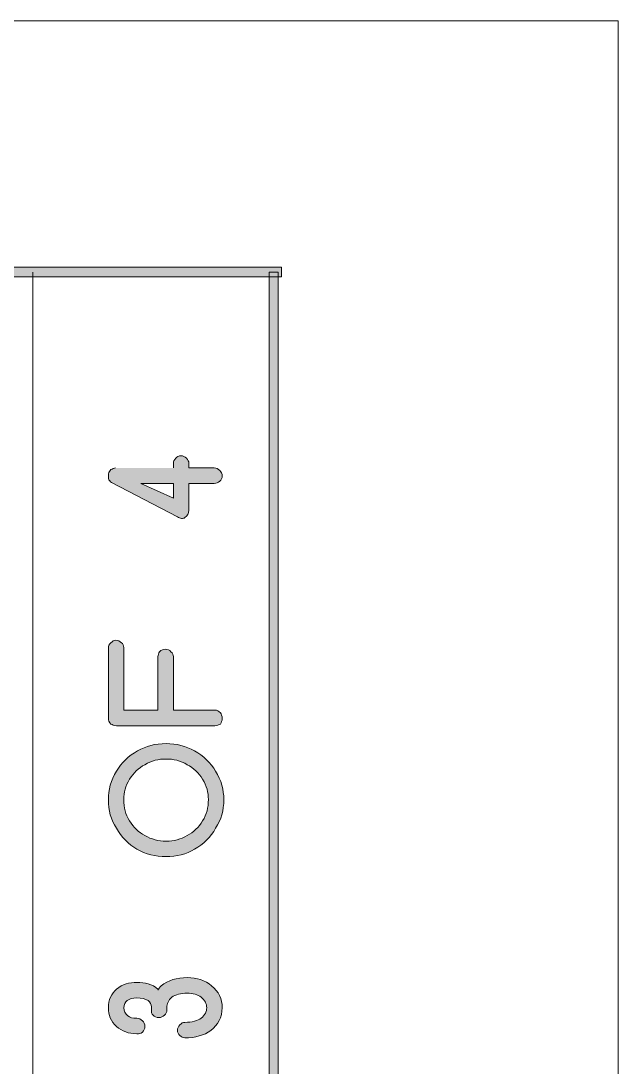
# Model space of a CAD drawing. Header units: inches. Extents: x -1525 to 612, y 0 to 1008.
# Drawn here: x -64.1 to -20, y 930.8 to 1008 of the extents above; entities that cross this region are included whole.
import ezdxf

# ---------------------------------------------------------------- set-up
doc = ezdxf.new("R2010")
doc.units = ezdxf.units.IN
doc.header["$MEASUREMENT"] = 0
doc.layers.add('Layer 1', color=7, linetype='Continuous', lineweight=0)

# ---------------------------------------------------------------- blocks, each defined once
blk = doc.blocks.new('Block_2')
at = {"layer": 'Layer 1', "true_color": 0x000000, "transparency": 33554687}
h = blk.add_hatch(color=18, dxfattribs=at)
h.dxf.hatch_style = 2
h.paths.add_polyline_path([(-166.76, 989.1), (-44.84, 989.1), (-44.84, 989.82), (-166.76, 989.82)])
h = blk.add_hatch(color=18, dxfattribs=at)
h.dxf.hatch_style = 2
h.paths.add_polyline_path([(-45.74, 566.88), (-45.08, 566.88), (-45.08, 989.46), (-45.74, 989.46)])
h = blk.add_hatch(color=18, dxfattribs=at)
h.dxf.hatch_style = 2
edge = h.paths.add_edge_path()
edge.add_spline(control_points=[(-53.96, 936.48), (-53.9, 936.54), (-53.84, 936.66), (-53.72, 936.78), (-53.18, 937.2), (-52.58, 937.38), (-51.8, 937.38), (-51.08, 937.38), (-50.48, 937.2), (-50, 936.78), (-49.46, 936.36), (-49.22, 935.82), (-49.22, 935.16), (-49.22, 934.44), (-49.52, 933.9), (-50.06, 933.48), (-50.54, 933.12), (-51.2, 932.94), (-51.98, 932.94), (-52.1, 932.94), (-52.22, 933), (-52.34, 933.12), (-52.46, 933.18), (-52.52, 933.36), (-52.52, 933.48), (-52.52, 933.66), (-52.46, 933.78), (-52.34, 933.9), (-52.22, 934.02), (-52.1, 934.08), (-51.98, 934.08), (-51.44, 934.08), (-51.02, 934.2), (-50.78, 934.38), (-50.48, 934.62), (-50.36, 934.86), (-50.36, 935.16), (-50.36, 935.46), (-50.48, 935.7), (-50.78, 935.94), (-51.02, 936.12), (-51.38, 936.24), (-51.8, 936.24), (-52.28, 936.24), (-52.64, 936.12), (-52.94, 935.94), (-53.18, 935.7), (-53.3, 935.46), (-53.3, 935.16), (-53.3, 935.16), (-53.3, 934.98), (-53.3, 934.98), (-53.3, 934.86), (-53.36, 934.68), (-53.48, 934.62), (-53.6, 934.5), (-53.72, 934.44), (-53.9, 934.44), (-54.08, 934.44), (-54.2, 934.5), (-54.32, 934.62), (-54.44, 934.68), (-54.44, 934.86), (-54.44, 934.98), (-54.44, 934.98), (-54.44, 935.22), (-54.44, 935.22), (-54.44, 935.4), (-54.56, 935.58), (-54.68, 935.7), (-54.92, 935.82), (-55.16, 935.88), (-55.52, 935.88), (-55.82, 935.88), (-56.06, 935.82), (-56.24, 935.7), (-56.36, 935.58), (-56.48, 935.4), (-56.48, 935.16), (-56.48, 934.92), (-56.36, 934.74), (-56.18, 934.56), (-56.06, 934.44), (-55.82, 934.38), (-55.52, 934.38), (-55.34, 934.38), (-55.22, 934.32), (-55.1, 934.2), (-54.98, 934.08), (-54.92, 933.96), (-54.92, 933.78), (-54.92, 933.6), (-54.98, 933.48), (-55.1, 933.36), (-55.22, 933.24), (-55.34, 933.24), (-55.52, 933.24), (-56.12, 933.24), (-56.6, 933.42), (-57.02, 933.78), (-57.44, 934.14), (-57.62, 934.62), (-57.62, 935.16), (-57.62, 935.76), (-57.38, 936.18), (-57.02, 936.54), (-56.6, 936.9), (-56.06, 937.02), (-55.52, 937.02), (-54.92, 937.02), (-54.38, 936.9), (-53.96, 936.54), (-53.9, 936.48), (-53.9, 936.48), (-53.96, 936.48)], knot_values=[0, 0, 0, 0, 1, 1, 1, 2, 2, 2, 3, 3, 3, 4, 4, 4, 5, 5, 5, 6, 6, 6, 7, 7, 7, 8, 8, 8, 9, 9, 9, 10, 10, 10, 11, 11, 11, 12, 12, 12, 13, 13, 13, 14, 14, 14, 15, 15, 15, 16, 16, 16, 17, 17, 17, 18, 18, 18, 19, 19, 19, 20, 20, 20, 21, 21, 21, 22, 22, 22, 23, 23, 23, 24, 24, 24, 25, 25, 25, 26, 26, 26, 27, 27, 27, 28, 28, 28, 29, 29, 29, 30, 30, 30, 31, 31, 31, 32, 32, 32, 33, 33, 33, 34, 34, 34, 35, 35, 35, 36, 36, 36, 37, 37, 37, 38, 38, 38, 38], degree=3, periodic=0)
edge = h.paths.add_edge_path()
edge.add_spline(control_points=[(-53.36, 946.32), (-54.14, 946.32), (-54.86, 946.5), (-55.52, 946.86), (-56.12, 947.22), (-56.66, 947.76), (-57.02, 948.42), (-57.44, 949.02), (-57.62, 949.74), (-57.62, 950.52), (-57.62, 951.24), (-57.44, 951.96), (-57.02, 952.62), (-56.66, 953.22), (-56.12, 953.76), (-55.46, 954.12), (-54.86, 954.48), (-54.14, 954.66), (-53.36, 954.66), (-52.58, 954.66), (-51.92, 954.48), (-51.26, 954.12), (-50.6, 953.76), (-50.06, 953.22), (-49.7, 952.62), (-49.28, 951.96), (-49.1, 951.24), (-49.1, 950.52), (-49.1, 949.74), (-49.28, 949.02), (-49.7, 948.42), (-50.06, 947.76), (-50.6, 947.22), (-51.26, 946.86), (-51.86, 946.5), (-52.58, 946.32), (-53.36, 946.32)], knot_values=[0, 0, 0, 0, 1, 1, 1, 2, 2, 2, 3, 3, 3, 4, 4, 4, 5, 5, 5, 6, 6, 6, 7, 7, 7, 8, 8, 8, 9, 9, 9, 10, 10, 10, 11, 11, 11, 12, 12, 12, 12], degree=3, periodic=0)
edge = h.paths.add_edge_path()
edge.add_spline(control_points=[(-54.92, 947.88), (-54.44, 947.58), (-53.9, 947.46), (-53.36, 947.46), (-52.76, 947.46), (-52.28, 947.58), (-51.8, 947.88), (-51.32, 948.12), (-50.96, 948.48), (-50.66, 948.96), (-50.36, 949.44), (-50.24, 949.92), (-50.24, 950.52), (-50.24, 951.06), (-50.36, 951.54), (-50.66, 952.02), (-50.96, 952.5), (-51.32, 952.86), (-51.8, 953.1), (-52.28, 953.4), (-52.82, 953.52), (-53.36, 953.52), (-53.9, 953.52), (-54.44, 953.4), (-54.92, 953.1), (-55.4, 952.86), (-55.76, 952.5), (-56.06, 952.02), (-56.36, 951.54), (-56.48, 951.06), (-56.48, 950.52), (-56.48, 949.92), (-56.36, 949.44), (-56.06, 948.96), (-55.76, 948.48), (-55.4, 948.12), (-54.92, 947.88)], knot_values=[0, 0, 0, 0, 1, 1, 1, 2, 2, 2, 3, 3, 3, 4, 4, 4, 5, 5, 5, 6, 6, 6, 7, 7, 7, 8, 8, 8, 9, 9, 9, 10, 10, 10, 11, 11, 11, 12, 12, 12, 12], degree=3, periodic=0)
edge = h.paths.add_edge_path()
edge.add_spline(control_points=[(-49.64, 957.12), (-49.58, 957.12), (-49.52, 957.06), (-49.34, 956.94), (-49.28, 956.82), (-49.22, 956.7), (-49.22, 956.52), (-49.22, 956.34), (-49.28, 956.22), (-49.34, 956.1), (-49.46, 956.04), (-49.64, 955.98), (-49.76, 955.98), (-49.76, 955.98), (-57.02, 955.98), (-57.02, 955.98), (-57.2, 955.98), (-57.32, 956.04), (-57.44, 956.1), (-57.56, 956.22), (-57.62, 956.4), (-57.62, 956.52), (-57.62, 956.52), (-57.62, 961.68), (-57.62, 961.68), (-57.62, 961.86), (-57.56, 961.98), (-57.44, 962.1), (-57.32, 962.22), (-57.2, 962.28), (-57.08, 962.28), (-56.9, 962.28), (-56.78, 962.22), (-56.66, 962.1), (-56.54, 962.04), (-56.48, 961.86), (-56.48, 961.74), (-56.48, 961.74), (-56.48, 957.12), (-56.48, 957.12), (-56.48, 957.12), (-53.96, 957.12), (-53.96, 957.12), (-53.96, 957.12), (-53.96, 961.08), (-53.96, 961.08), (-53.96, 961.2), (-53.9, 961.32), (-53.84, 961.44), (-53.72, 961.56), (-53.54, 961.62), (-53.42, 961.62), (-53.24, 961.62), (-53.12, 961.56), (-53, 961.44), (-52.88, 961.32), (-52.82, 961.2), (-52.82, 961.08), (-52.82, 961.08), (-52.82, 957.12), (-52.82, 957.12), (-52.82, 957.12), (-49.64, 957.12), (-49.64, 957.12)], knot_values=[0, 0, 0, 0, 1, 1, 1, 2, 2, 2, 3, 3, 3, 4, 4, 4, 5, 5, 5, 6, 6, 6, 7, 7, 7, 8, 8, 8, 9, 9, 9, 10, 10, 10, 11, 11, 11, 12, 12, 12, 13, 13, 13, 14, 14, 14, 15, 15, 15, 16, 16, 16, 17, 17, 17, 18, 18, 18, 19, 19, 19, 20, 20, 20, 21, 21, 21, 21], degree=3, periodic=0)
edge = h.paths.add_edge_path()
edge.add_spline(control_points=[(-52.82, 973.86), (-52.82, 973.86), (-55.22, 973.86), (-55.22, 973.86), (-55.22, 973.86), (-52.82, 972.78), (-52.82, 972.78), (-52.82, 972.78), (-52.82, 973.86), (-52.82, 973.86)], knot_values=[0, 0, 0, 0, 1, 1, 1, 2, 2, 2, 3, 3, 3, 3], degree=3, periodic=0)
edge = h.paths.add_edge_path()
edge.add_spline(control_points=[(-52.82, 975), (-52.82, 975), (-52.82, 975.36), (-52.82, 975.36), (-52.82, 975.48), (-52.76, 975.6), (-52.64, 975.72), (-52.58, 975.84), (-52.4, 975.9), (-52.28, 975.9), (-52.1, 975.9), (-51.98, 975.84), (-51.86, 975.72), (-51.74, 975.6), (-51.68, 975.48), (-51.68, 975.36), (-51.68, 975.36), (-51.68, 975), (-51.68, 975), (-51.68, 975), (-49.82, 975), (-49.82, 975), (-49.64, 975), (-49.52, 974.94), (-49.4, 974.82), (-49.28, 974.7), (-49.22, 974.58), (-49.22, 974.4), (-49.22, 974.28), (-49.28, 974.1), (-49.4, 974.04), (-49.52, 973.92), (-49.64, 973.86), (-49.82, 973.86), (-49.82, 973.86), (-51.68, 973.86), (-51.68, 973.86), (-51.68, 973.86), (-51.68, 971.88), (-51.68, 971.88), (-51.68, 971.64), (-51.8, 971.46), (-51.98, 971.34), (-52.04, 971.28), (-52.1, 971.28), (-52.22, 971.28), (-52.34, 971.28), (-52.4, 971.34), (-52.52, 971.4), (-52.52, 971.4), (-57.38, 973.92), (-57.38, 973.92), (-57.5, 973.98), (-57.56, 974.1), (-57.62, 974.22), (-57.62, 974.28), (-57.62, 974.34), (-57.62, 974.4), (-57.62, 974.46), (-57.62, 974.52), (-57.62, 974.58), (-57.56, 974.7), (-57.5, 974.82), (-57.44, 974.88), (-57.32, 974.94), (-57.2, 975), (-57.08, 975)], knot_values=[0, 0, 0, 0, 1, 1, 1, 2, 2, 2, 3, 3, 3, 4, 4, 4, 5, 5, 5, 6, 6, 6, 7, 7, 7, 8, 8, 8, 9, 9, 9, 10, 10, 10, 11, 11, 11, 12, 12, 12, 13, 13, 13, 14, 14, 14, 15, 15, 15, 16, 16, 16, 17, 17, 17, 18, 18, 18, 19, 19, 19, 20, 20, 20, 21, 21, 21, 22, 22, 22, 22], degree=3, periodic=0)
edge.add_line((-57.08, 975), (-52.82, 975))
at = {"layer": 'Layer 1', "color": 18, "lineweight": 9, "true_color": 0x000000}
blk.add_line((-63.2, 711.12), (-63.2, 989.46), dxfattribs=at)
at = {"layer": 'Layer 1'}
for points in [[(-632, 1008), (-20, 1008), (-20, 0), (-632, 0)], [(-166.76, 989.1), (-44.84, 989.1), (-44.84, 989.82), (-166.76, 989.82)], [(-45.74, 566.88), (-45.08, 566.88), (-45.08, 989.46), (-45.74, 989.46)]]:
    blk.add_lwpolyline(points, close=True, dxfattribs=at)
at = {"layer": 'Layer 1', "color": 18, "lineweight": 9, "true_color": 0x000000}
for points in [[(-44.84, 989.82), (-166.76, 989.82), (-166.76, 989.1), (-44.84, 989.1)], [(-45.08, 989.46), (-45.74, 989.46), (-45.74, 566.88), (-45.08, 566.88)]]:
    blk.add_lwpolyline(points, close=True, dxfattribs=at)
at = {"layer": 'Layer 1'}
for points, knots in [([(-52.82, 975), (-52.82, 975), (-52.82, 975.36), (-52.82, 975.36), (-52.82, 975.48), (-52.76, 975.6), (-52.64, 975.72), (-52.58, 975.84), (-52.4, 975.9), (-52.28, 975.9), (-52.1, 975.9), (-51.98, 975.84), (-51.86, 975.72), (-51.74, 975.6), (-51.68, 975.48), (-51.68, 975.36), (-51.68, 975.36), (-51.68, 975), (-51.68, 975), (-51.68, 975), (-49.82, 975), (-49.82, 975), (-49.64, 975), (-49.52, 974.94), (-49.4, 974.82), (-49.28, 974.7), (-49.22, 974.58), (-49.22, 974.4), (-49.22, 974.28), (-49.28, 974.1), (-49.4, 974.04), (-49.52, 973.92), (-49.64, 973.86), (-49.82, 973.86), (-49.82, 973.86), (-51.68, 973.86), (-51.68, 973.86), (-51.68, 973.86), (-51.68, 971.88), (-51.68, 971.88), (-51.68, 971.64), (-51.8, 971.46), (-51.98, 971.34), (-52.04, 971.28), (-52.1, 971.28), (-52.22, 971.28), (-52.34, 971.28), (-52.4, 971.34), (-52.52, 971.4), (-52.52, 971.4), (-57.38, 973.92), (-57.38, 973.92), (-57.5, 973.98), (-57.56, 974.1), (-57.62, 974.22), (-57.62, 974.28), (-57.62, 974.34), (-57.62, 974.4), (-57.62, 974.46), (-57.62, 974.52), (-57.62, 974.58), (-57.56, 974.7), (-57.5, 974.82), (-57.44, 974.88), (-57.32, 974.94), (-57.2, 975), (-57.08, 975)], [0, 0, 0, 0, 1, 1, 1, 2, 2, 2, 3, 3, 3, 4, 4, 4, 5, 5, 5, 6, 6, 6, 7, 7, 7, 8, 8, 8, 9, 9, 9, 10, 10, 10, 11, 11, 11, 12, 12, 12, 13, 13, 13, 14, 14, 14, 15, 15, 15, 16, 16, 16, 17, 17, 17, 18, 18, 18, 19, 19, 19, 20, 20, 20, 21, 21, 21, 22, 22, 22, 22]), ([(-52.82, 973.86), (-52.82, 973.86), (-55.22, 973.86), (-55.22, 973.86), (-55.22, 973.86), (-52.82, 972.78), (-52.82, 972.78), (-52.82, 972.78), (-52.82, 973.86), (-52.82, 973.86)], [0, 0, 0, 0, 1, 1, 1, 2, 2, 2, 3, 3, 3, 3]), ([(-49.64, 957.12), (-49.58, 957.12), (-49.52, 957.06), (-49.34, 956.94), (-49.28, 956.82), (-49.22, 956.7), (-49.22, 956.52), (-49.22, 956.34), (-49.28, 956.22), (-49.34, 956.1), (-49.46, 956.04), (-49.64, 955.98), (-49.76, 955.98), (-49.76, 955.98), (-57.02, 955.98), (-57.02, 955.98), (-57.2, 955.98), (-57.32, 956.04), (-57.44, 956.1), (-57.56, 956.22), (-57.62, 956.4), (-57.62, 956.52), (-57.62, 956.52), (-57.62, 961.68), (-57.62, 961.68), (-57.62, 961.86), (-57.56, 961.98), (-57.44, 962.1), (-57.32, 962.22), (-57.2, 962.28), (-57.08, 962.28), (-56.9, 962.28), (-56.78, 962.22), (-56.66, 962.1), (-56.54, 962.04), (-56.48, 961.86), (-56.48, 961.74), (-56.48, 961.74), (-56.48, 957.12), (-56.48, 957.12), (-56.48, 957.12), (-53.96, 957.12), (-53.96, 957.12), (-53.96, 957.12), (-53.96, 961.08), (-53.96, 961.08), (-53.96, 961.2), (-53.9, 961.32), (-53.84, 961.44), (-53.72, 961.56), (-53.54, 961.62), (-53.42, 961.62), (-53.24, 961.62), (-53.12, 961.56), (-53, 961.44), (-52.88, 961.32), (-52.82, 961.2), (-52.82, 961.08), (-52.82, 961.08), (-52.82, 957.12), (-52.82, 957.12), (-52.82, 957.12), (-49.64, 957.12), (-49.64, 957.12)], [0, 0, 0, 0, 1, 1, 1, 2, 2, 2, 3, 3, 3, 4, 4, 4, 5, 5, 5, 6, 6, 6, 7, 7, 7, 8, 8, 8, 9, 9, 9, 10, 10, 10, 11, 11, 11, 12, 12, 12, 13, 13, 13, 14, 14, 14, 15, 15, 15, 16, 16, 16, 17, 17, 17, 18, 18, 18, 19, 19, 19, 20, 20, 20, 21, 21, 21, 21]), ([(-53.36, 946.32), (-54.14, 946.32), (-54.86, 946.5), (-55.52, 946.86), (-56.12, 947.22), (-56.66, 947.76), (-57.02, 948.42), (-57.44, 949.02), (-57.62, 949.74), (-57.62, 950.52), (-57.62, 951.24), (-57.44, 951.96), (-57.02, 952.62), (-56.66, 953.22), (-56.12, 953.76), (-55.46, 954.12), (-54.86, 954.48), (-54.14, 954.66), (-53.36, 954.66), (-52.58, 954.66), (-51.92, 954.48), (-51.26, 954.12), (-50.6, 953.76), (-50.06, 953.22), (-49.7, 952.62), (-49.28, 951.96), (-49.1, 951.24), (-49.1, 950.52), (-49.1, 949.74), (-49.28, 949.02), (-49.7, 948.42), (-50.06, 947.76), (-50.6, 947.22), (-51.26, 946.86), (-51.86, 946.5), (-52.58, 946.32), (-53.36, 946.32)], [0, 0, 0, 0, 1, 1, 1, 2, 2, 2, 3, 3, 3, 4, 4, 4, 5, 5, 5, 6, 6, 6, 7, 7, 7, 8, 8, 8, 9, 9, 9, 10, 10, 10, 11, 11, 11, 12, 12, 12, 12]), ([(-54.92, 947.88), (-54.44, 947.58), (-53.9, 947.46), (-53.36, 947.46), (-52.76, 947.46), (-52.28, 947.58), (-51.8, 947.88), (-51.32, 948.12), (-50.96, 948.48), (-50.66, 948.96), (-50.36, 949.44), (-50.24, 949.92), (-50.24, 950.52), (-50.24, 951.06), (-50.36, 951.54), (-50.66, 952.02), (-50.96, 952.5), (-51.32, 952.86), (-51.8, 953.1), (-52.28, 953.4), (-52.82, 953.52), (-53.36, 953.52), (-53.9, 953.52), (-54.44, 953.4), (-54.92, 953.1), (-55.4, 952.86), (-55.76, 952.5), (-56.06, 952.02), (-56.36, 951.54), (-56.48, 951.06), (-56.48, 950.52), (-56.48, 949.92), (-56.36, 949.44), (-56.06, 948.96), (-55.76, 948.48), (-55.4, 948.12), (-54.92, 947.88)], [0, 0, 0, 0, 1, 1, 1, 2, 2, 2, 3, 3, 3, 4, 4, 4, 5, 5, 5, 6, 6, 6, 7, 7, 7, 8, 8, 8, 9, 9, 9, 10, 10, 10, 11, 11, 11, 12, 12, 12, 12]), ([(-53.96, 936.48), (-53.9, 936.54), (-53.84, 936.66), (-53.72, 936.78), (-53.18, 937.2), (-52.58, 937.38), (-51.8, 937.38), (-51.08, 937.38), (-50.48, 937.2), (-50, 936.78), (-49.46, 936.36), (-49.22, 935.82), (-49.22, 935.16), (-49.22, 934.44), (-49.52, 933.9), (-50.06, 933.48), (-50.54, 933.12), (-51.2, 932.94), (-51.98, 932.94), (-52.1, 932.94), (-52.22, 933), (-52.34, 933.12), (-52.46, 933.18), (-52.52, 933.36), (-52.52, 933.48), (-52.52, 933.66), (-52.46, 933.78), (-52.34, 933.9), (-52.22, 934.02), (-52.1, 934.08), (-51.98, 934.08), (-51.44, 934.08), (-51.02, 934.2), (-50.78, 934.38), (-50.48, 934.62), (-50.36, 934.86), (-50.36, 935.16), (-50.36, 935.46), (-50.48, 935.7), (-50.78, 935.94), (-51.02, 936.12), (-51.38, 936.24), (-51.8, 936.24), (-52.28, 936.24), (-52.64, 936.12), (-52.94, 935.94), (-53.18, 935.7), (-53.3, 935.46), (-53.3, 935.16), (-53.3, 935.16), (-53.3, 934.98), (-53.3, 934.98), (-53.3, 934.86), (-53.36, 934.68), (-53.48, 934.62), (-53.6, 934.5), (-53.72, 934.44), (-53.9, 934.44), (-54.08, 934.44), (-54.2, 934.5), (-54.32, 934.62), (-54.44, 934.68), (-54.44, 934.86), (-54.44, 934.98), (-54.44, 934.98), (-54.44, 935.22), (-54.44, 935.22), (-54.44, 935.4), (-54.56, 935.58), (-54.68, 935.7), (-54.92, 935.82), (-55.16, 935.88), (-55.52, 935.88), (-55.82, 935.88), (-56.06, 935.82), (-56.24, 935.7), (-56.36, 935.58), (-56.48, 935.4), (-56.48, 935.16), (-56.48, 934.92), (-56.36, 934.74), (-56.18, 934.56), (-56.06, 934.44), (-55.82, 934.38), (-55.52, 934.38), (-55.34, 934.38), (-55.22, 934.32), (-55.1, 934.2), (-54.98, 934.08), (-54.92, 933.96), (-54.92, 933.78), (-54.92, 933.6), (-54.98, 933.48), (-55.1, 933.36), (-55.22, 933.24), (-55.34, 933.24), (-55.52, 933.24), (-56.12, 933.24), (-56.6, 933.42), (-57.02, 933.78), (-57.44, 934.14), (-57.62, 934.62), (-57.62, 935.16), (-57.62, 935.76), (-57.38, 936.18), (-57.02, 936.54), (-56.6, 936.9), (-56.06, 937.02), (-55.52, 937.02), (-54.92, 937.02), (-54.38, 936.9), (-53.96, 936.54), (-53.9, 936.48), (-53.9, 936.48), (-53.96, 936.48)], [0, 0, 0, 0, 1, 1, 1, 2, 2, 2, 3, 3, 3, 4, 4, 4, 5, 5, 5, 6, 6, 6, 7, 7, 7, 8, 8, 8, 9, 9, 9, 10, 10, 10, 11, 11, 11, 12, 12, 12, 13, 13, 13, 14, 14, 14, 15, 15, 15, 16, 16, 16, 17, 17, 17, 18, 18, 18, 19, 19, 19, 20, 20, 20, 21, 21, 21, 22, 22, 22, 23, 23, 23, 24, 24, 24, 25, 25, 25, 26, 26, 26, 27, 27, 27, 28, 28, 28, 29, 29, 29, 30, 30, 30, 31, 31, 31, 32, 32, 32, 33, 33, 33, 34, 34, 34, 35, 35, 35, 36, 36, 36, 37, 37, 37, 38, 38, 38, 38])]:
    blk.add_open_spline(points, degree=3, knots=knots, dxfattribs=at)
blk = doc.blocks.new('Block_1')
at = {"layer": 'Layer 1'}
blk.add_blockref('Block_2', (0, 0), dxfattribs=at)

msp = doc.modelspace()

# ---------------------------------------------------------------- block references
at = {"layer": 'Layer 1'}
msp.add_blockref('Block_1', (0, 0), dxfattribs=at)

doc.saveas('drawing.dxf')
